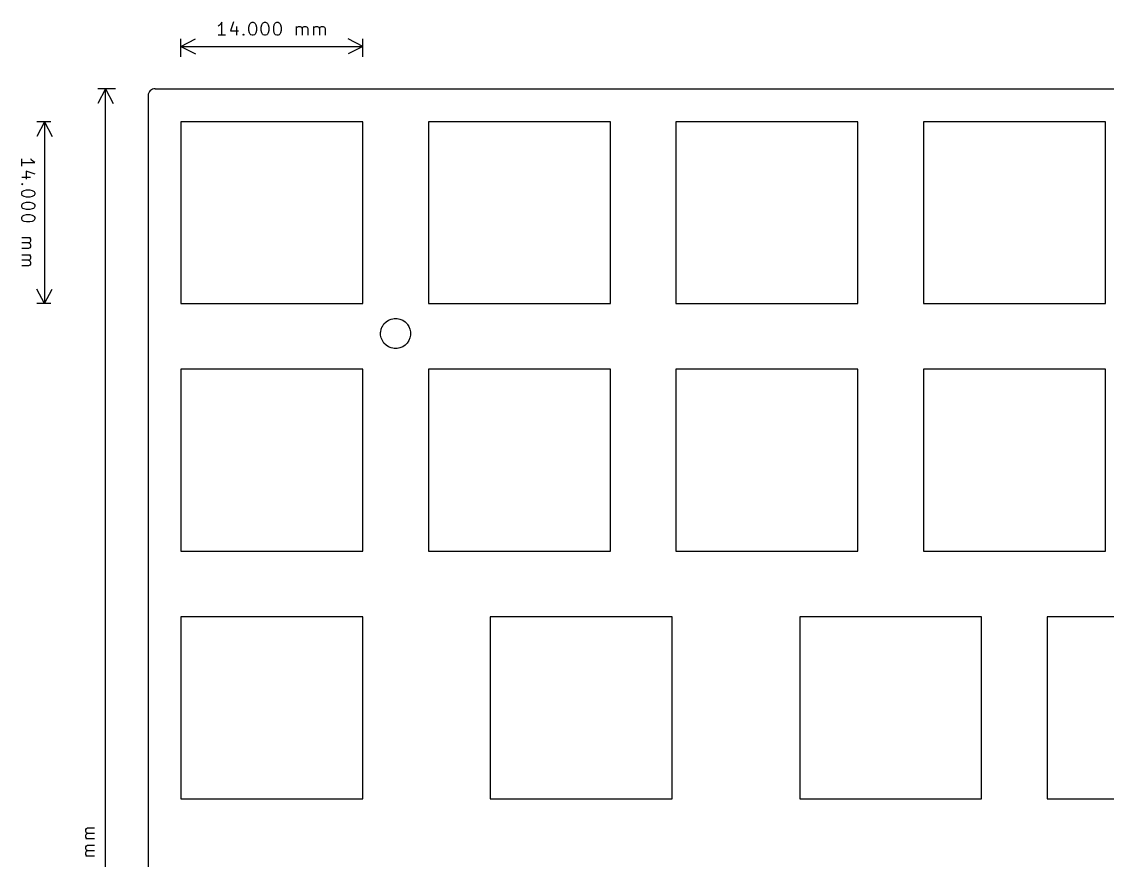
# Model space of a CAD drawing. Extents: x -61 to 106, y -119 to 15.
# Drawn here: x -61 to 22.6, y -49.9 to 14.6 of the extents above; entities that cross this region are included whole.
import ezdxf

# ---------------------------------------------------------------- set-up
doc = ezdxf.new("R2010")
doc.units = 0
doc.layers.add('BLACK', color=7, linetype='CONTINUOUS')

msp = doc.modelspace()

# ---------------------------------------------------------------- linework, layer by layer
at = {"layer": 'BLACK', "linetype": 'CONTINUOUS'}
for p, q in [((-45.7601, 14.3595), (-45.8554, 14.3119)), ((-45.6649, 14.4548), (-45.7601, 14.3595)), ((-45.5696, 14.5976), (-45.6649, 14.4548)), ((-45.5696, 13.5976), (-45.5696, 14.5976)), ((-44.6649, 14.6452), (-44.903, 13.931)), ((-44.4268, 14.2643), (-44.4268, 13.5976)), ((-43.4744, 14.2167), (-43.4268, 14.4071)), ((-43.4744, 13.9786), (-43.4744, 14.2167)), ((-43.4268, 14.4071), (-43.3792, 14.5024)), ((-43.3792, 14.5024), (-43.3315, 14.55)), ((-43.3315, 14.55), (-43.2363, 14.5976)), ((-43.2363, 14.5976), (-43.1411, 14.5976)), ((-43.1411, 14.5976), (-43.0458, 14.55)), ((-43.0458, 14.55), (-42.9982, 14.5024)), ((-42.9982, 14.5024), (-42.9506, 14.4071)), ((-42.9506, 14.4071), (-42.903, 14.2167)), ((-42.903, 14.2167), (-42.903, 13.9786)), ((-42.522, 14.2167), (-42.4744, 14.4071)), ((-42.522, 13.9786), (-42.522, 14.2167)), ((-42.4744, 14.4071), (-42.4268, 14.5024)), ((-42.4268, 14.5024), (-42.3792, 14.55)), ((-42.3792, 14.55), (-42.2839, 14.5976)), ((-42.2839, 14.5976), (-42.1887, 14.5976)), ((-42.1887, 14.5976), (-42.0935, 14.55)), ((-42.0935, 14.55), (-42.0458, 14.5024)), ((-42.0458, 14.5024), (-41.9982, 14.4071)), ((-41.9982, 14.4071), (-41.9506, 14.2167)), ((-41.9506, 14.2167), (-41.9506, 13.9786)), ((-41.5696, 14.2167), (-41.522, 14.4071)), ((-41.5696, 13.9786), (-41.5696, 14.2167)), ((-41.522, 14.4071), (-41.4744, 14.5024)), ((-41.4744, 14.5024), (-41.4268, 14.55)), ((-41.4268, 14.55), (-41.3315, 14.5976)), ((-41.3315, 14.5976), (-41.2363, 14.5976)), ((-41.2363, 14.5976), (-41.1411, 14.55)), ((-41.1411, 14.55), (-41.0935, 14.5024)), ((-41.0935, 14.5024), (-41.0458, 14.4071)), ((-41.0458, 14.4071), (-40.9982, 14.2167)), ((-40.9982, 14.2167), (-40.9982, 13.9786)), ((-39.8077, 13.5976), (-39.8077, 14.2643)), ((-39.8077, 14.169), (-39.7601, 14.2167)), ((-39.7601, 14.2167), (-39.6649, 14.2643)), ((-39.6649, 14.2643), (-39.522, 14.2643)), ((-39.522, 14.2643), (-39.4268, 14.2167)), ((-39.4268, 14.2167), (-39.3792, 14.1214)), ((-39.3792, 14.1214), (-39.3315, 14.2167)), ((-39.3315, 14.2167), (-39.2363, 14.2643)), ((-39.2363, 14.2643), (-39.0935, 14.2643)), ((-39.0935, 14.2643), (-38.9982, 14.2167)), ((-38.9982, 14.2167), (-38.9506, 14.1214)), ((-38.4744, 13.5976), (-38.4744, 14.2643)), ((-38.4744, 14.169), (-38.4268, 14.2167)), ((-38.4268, 14.2167), (-38.3315, 14.2643)), ((-38.3315, 14.2643), (-38.1887, 14.2643)), ((-38.1887, 14.2643), (-38.0935, 14.2167)), ((-38.0935, 14.2167), (-38.0458, 14.1214)), ((-38.0458, 14.1214), (-37.9982, 14.2167)), ((-37.9982, 14.2167), (-37.903, 14.2643)), ((-37.903, 14.2643), (-37.7601, 14.2643)), ((-37.7601, 14.2643), (-37.6649, 14.2167)), ((-37.6649, 14.2167), (-37.6173, 14.1214)), ((-45.2839, 13.5976), (-45.8554, 13.5976)), ((-44.903, 13.931), (-44.2839, 13.931)), ((-43.9506, 13.6452), (-43.903, 13.6929)), ((-43.903, 13.5976), (-43.9506, 13.6452)), ((-43.903, 13.6929), (-43.8554, 13.6452)), ((-43.903, 13.6929), (-43.903, 13.5976)), ((-43.8554, 13.6452), (-43.903, 13.5976)), ((-43.4268, 13.7881), (-43.4744, 13.9786)), ((-43.3792, 13.6929), (-43.4268, 13.7881)), ((-43.3315, 13.6452), (-43.3792, 13.6929)), ((-43.2363, 13.5976), (-43.3315, 13.6452)), ((-43.1411, 13.5976), (-43.2363, 13.5976)), ((-43.0458, 13.6452), (-43.1411, 13.5976)), ((-42.9982, 13.6929), (-43.0458, 13.6452)), ((-42.9506, 13.7881), (-42.9982, 13.6929)), ((-42.903, 13.9786), (-42.9506, 13.7881)), ((-42.4744, 13.7881), (-42.522, 13.9786)), ((-42.4268, 13.6929), (-42.4744, 13.7881)), ((-42.3792, 13.6452), (-42.4268, 13.6929)), ((-42.2839, 13.5976), (-42.3792, 13.6452)), ((-42.1887, 13.5976), (-42.2839, 13.5976)), ((-42.0935, 13.6452), (-42.1887, 13.5976)), ((-42.0458, 13.6929), (-42.0935, 13.6452)), ((-41.9982, 13.7881), (-42.0458, 13.6929)), ((-41.9506, 13.9786), (-41.9982, 13.7881)), ((-41.522, 13.7881), (-41.5696, 13.9786)), ((-41.4744, 13.6929), (-41.522, 13.7881)), ((-41.4268, 13.6452), (-41.4744, 13.6929)), ((-41.3315, 13.5976), (-41.4268, 13.6452)), ((-41.2363, 13.5976), (-41.3315, 13.5976)), ((-41.1411, 13.6452), (-41.2363, 13.5976)), ((-41.0935, 13.6929), (-41.1411, 13.6452)), ((-41.0458, 13.7881), (-41.0935, 13.6929)), ((-40.9982, 13.9786), (-41.0458, 13.7881)), ((-39.3792, 14.1214), (-39.3792, 13.5976)), ((-38.9506, 14.1214), (-38.9506, 13.5976)), ((-38.0458, 14.1214), (-38.0458, 13.5976)), ((-37.6173, 14.1214), (-37.6173, 13.5976)), ((-48.7125, 11.95), (-48.7125, 13.3364)), ((-48.7125, 12.75), (-47.586, 13.3364)), ((-48.7125, 12.75), (-34.7125, 12.75)), ((-48.7125, 12.75), (-47.586, 12.1636)), ((-34.7125, 12.75), (-35.839, 13.3364)), ((-34.7125, 12.75), (-35.839, 12.1636)), ((-34.7125, 11.95), (-34.7125, 13.3364)), ((-53.745, 9.475), (-55.1064, 9.475)), ((-54.52, 9.475), (-55.1064, 8.3485)), ((-54.52, -113.38), (-54.52, 9.475)), ((-54.52, 9.475), (-53.9336, 8.3485)), ((-50.685, 9.475), (105.475, 9.475)), ((-51.24, 8.98), (-51.24, -112.825)), ((-58.7125, 6.95), (-59.7964, 6.95)), ((-59.21, 6.95), (-59.7964, 5.8235)), ((-59.21, 6.95), (-59.21, -7.05)), ((-59.21, 6.95), (-58.6236, 5.8235)), ((-48.7125, 6.95), (-48.7125, -7.05)), ((-34.7125, 6.95), (-48.7125, 6.95)), ((-34.7125, -7.05), (-34.7125, 6.95)), ((-29.6625, 6.95), (-29.6625, -7.05)), ((-15.6625, 6.95), (-29.6625, 6.95)), ((-15.6625, -7.05), (-15.6625, 6.95)), ((-10.6125, 6.95), (-10.6125, -7.05)), ((3.3875, 6.95), (-10.6125, 6.95)), ((3.3875, -7.05), (3.3875, 6.95)), ((8.4375, 6.95), (8.4375, -7.05)), ((22.4375, 6.95), (8.4375, 6.95)), ((22.4375, -7.05), (22.4375, 6.95)), ((-60.9624, 3.52143), (-60.9624, 4.09286)), ((-60.9624, 3.80714), (-59.9624, 3.80714)), ((-60.2005, 3.99762), (-60.2481, 4.09286)), ((-60.1052, 3.90238), (-60.2005, 3.99762)), ((-59.9624, 3.80714), (-60.1052, 3.90238)), ((-60.2957, 2.66429), (-60.9624, 2.66429)), ((-59.9148, 2.90238), (-60.629, 3.14048)), ((-60.629, 3.14048), (-60.629, 2.52143)), ((-60.9624, 2.14048), (-60.9148, 2.18809)), ((-60.9148, 2.09286), (-60.9624, 2.14048)), ((-60.8671, 2.14048), (-60.9624, 2.14048)), ((-60.9148, 2.18809), (-60.8671, 2.14048)), ((-60.8671, 2.14048), (-60.9148, 2.09286)), ((-60.7719, 1.66429), (-60.5814, 1.7119)), ((-60.5814, 1.7119), (-60.3433, 1.7119)), ((-60.3433, 1.7119), (-60.1529, 1.66429)), ((-60.9624, 1.47381), (-60.9148, 1.56905)), ((-60.9624, 1.37857), (-60.9624, 1.47381)), ((-60.9148, 1.28333), (-60.9624, 1.37857)), ((-60.9148, 1.56905), (-60.8671, 1.61667)), ((-60.8671, 1.23571), (-60.9148, 1.28333)), ((-60.8671, 1.61667), (-60.7719, 1.66429)), ((-60.7719, 1.18809), (-60.8671, 1.23571)), ((-60.5814, 1.14048), (-60.7719, 1.18809)), ((-60.3433, 1.14048), (-60.5814, 1.14048)), ((-60.1529, 1.18809), (-60.3433, 1.14048)), ((-60.1529, 1.66429), (-60.0576, 1.61667)), ((-60.0576, 1.23571), (-60.1529, 1.18809)), ((-60.0576, 1.61667), (-60.01, 1.56905)), ((-60.01, 1.28333), (-60.0576, 1.23571)), ((-60.01, 1.56905), (-59.9624, 1.47381)), ((-59.9624, 1.37857), (-60.01, 1.28333)), ((-59.9624, 1.47381), (-59.9624, 1.37857)), ((-60.9624, 0.521428), (-60.9148, 0.616666)), ((-60.9624, 0.42619), (-60.9624, 0.521428)), ((-60.9148, 0.330952), (-60.9624, 0.42619)), ((-60.9148, 0.616666), (-60.8671, 0.664285)), ((-60.8671, 0.283333), (-60.9148, 0.330952)), ((-60.8671, 0.664285), (-60.7719, 0.711904)), ((-60.7719, 0.235714), (-60.8671, 0.283333)), ((-60.7719, 0.711904), (-60.5814, 0.759523)), ((-60.5814, 0.188095), (-60.7719, 0.235714)), ((-60.5814, 0.759523), (-60.3433, 0.759523)), ((-60.3433, 0.188095), (-60.5814, 0.188095)), ((-60.3433, 0.759523), (-60.1529, 0.711904)), ((-60.1529, 0.235714), (-60.3433, 0.188095)), ((-60.1529, 0.711904), (-60.0576, 0.664285)), ((-60.0576, 0.283333), (-60.1529, 0.235714)), ((-60.0576, 0.664285), (-60.01, 0.616666)), ((-60.01, 0.330952), (-60.0576, 0.283333)), ((-60.01, 0.616666), (-59.9624, 0.521428)), ((-59.9624, 0.42619), (-60.01, 0.330952)), ((-59.9624, 0.521428), (-59.9624, 0.42619)), ((-60.9624, -0.430952), (-60.9148, -0.335714)), ((-60.9624, -0.52619), (-60.9624, -0.430952)), ((-60.9148, -0.621428), (-60.9624, -0.52619)), ((-60.9148, -0.335714), (-60.8671, -0.288095)), ((-60.8671, -0.669047), (-60.9148, -0.621428)), ((-60.8671, -0.288095), (-60.7719, -0.240476)), ((-60.7719, -0.716666), (-60.8671, -0.669047)), ((-60.7719, -0.240476), (-60.5814, -0.192857)), ((-60.5814, -0.764285), (-60.7719, -0.716666)), ((-60.5814, -0.192857), (-60.3433, -0.192857)), ((-60.3433, -0.764285), (-60.5814, -0.764285)), ((-60.3433, -0.192857), (-60.1529, -0.240476)), ((-60.1529, -0.716666), (-60.3433, -0.764285)), ((-60.1529, -0.240476), (-60.0576, -0.288095)), ((-60.0576, -0.669047), (-60.1529, -0.716666)), ((-60.0576, -0.288095), (-60.01, -0.335714)), ((-60.01, -0.621428), (-60.0576, -0.669047)), ((-60.01, -0.335714), (-59.9624, -0.430952)), ((-59.9624, -0.52619), (-60.01, -0.621428)), ((-59.9624, -0.430952), (-59.9624, -0.52619)), ((-60.9624, -1.95476), (-60.2957, -1.95476)), ((-60.4386, -2.38333), (-60.9624, -2.38333)), ((-60.3433, -2.33571), (-60.4386, -2.38333)), ((-60.4386, -2.38333), (-60.3433, -2.43095)), ((-60.391, -1.95476), (-60.3433, -2.00238)), ((-60.3433, -2.00238), (-60.2957, -2.09762)), ((-60.2957, -2.24048), (-60.3433, -2.33571)), ((-60.3433, -2.43095), (-60.2957, -2.52619)), ((-60.2957, -2.09762), (-60.2957, -2.24048)), ((-60.4386, -2.8119), (-60.9624, -2.8119)), ((-60.9624, -3.28809), (-60.2957, -3.28809)), ((-60.3433, -2.76428), (-60.4386, -2.8119)), ((-60.391, -3.28809), (-60.3433, -3.33571)), ((-60.2957, -2.66905), (-60.3433, -2.76428)), ((-60.3433, -3.33571), (-60.2957, -3.43095)), ((-60.2957, -2.52619), (-60.2957, -2.66905)), ((-60.4386, -3.71667), (-60.9624, -3.71667)), ((-60.4386, -4.14524), (-60.9624, -4.14524)), ((-60.3433, -3.66905), (-60.4386, -3.71667)), ((-60.4386, -3.71667), (-60.3433, -3.76428)), ((-60.3433, -4.09762), (-60.4386, -4.14524)), ((-60.2957, -3.57381), (-60.3433, -3.66905)), ((-60.3433, -3.76428), (-60.2957, -3.85952)), ((-60.2957, -4.00238), (-60.3433, -4.09762)), ((-60.2957, -3.43095), (-60.2957, -3.57381)), ((-60.2957, -3.85952), (-60.2957, -4.00238)), ((-59.21, -7.05), (-59.7964, -5.9235)), ((-59.21, -7.05), (-58.6236, -5.9235)), ((-58.7125, -7.05), (-59.7964, -7.05)), ((-48.7125, -7.05), (-34.7125, -7.05)), ((-29.6625, -7.05), (-15.6625, -7.05)), ((-10.6125, -7.05), (3.3875, -7.05)), ((8.4375, -7.05), (22.4375, -7.05)), ((-32.9212, -8.45596), (-32.7327, -8.33)), ((-32.7327, -8.33), (-32.5232, -8.24323)), ((-32.5232, -8.24323), (-32.412, -8.22112)), ((-32.412, -8.22112), (-32.3009, -8.199)), ((-32.3009, -8.199), (-32.0741, -8.199)), ((-32.0741, -8.199), (-31.963, -8.22112)), ((-31.963, -8.22112), (-31.8518, -8.24323)), ((-31.8518, -8.24323), (-31.6423, -8.33)), ((-31.6423, -8.33), (-31.4538, -8.45596)), ((-33.334, -9.21427), (-33.2943, -9.01427)), ((-33.2943, -9.01427), (-33.2903, -9.0048)), ((-33.2903, -9.0048), (-33.2123, -8.81628)), ((-33.2123, -8.81628), (-33.2075, -8.8048)), ((-33.2075, -8.8048), (-33.1081, -8.65596)), ((-33.1081, -8.65596), (-33.0815, -8.61628)), ((-33.0815, -8.61628), (-32.9212, -8.45596)), ((-31.4538, -8.45596), (-31.2935, -8.61628)), ((-31.2935, -8.61628), (-31.2669, -8.65596)), ((-31.2669, -8.65596), (-31.1675, -8.8048)), ((-31.1675, -8.8048), (-31.1627, -8.81628)), ((-31.1627, -8.81628), (-31.0847, -9.0048)), ((-31.0847, -9.0048), (-31.0807, -9.01427)), ((-31.0807, -9.01427), (-31.0409, -9.21427)), ((-33.3385, -9.23664), (-33.334, -9.21427)), ((-33.3385, -9.46336), (-33.3385, -9.23664)), ((-33.2943, -9.68573), (-33.3385, -9.46336)), ((-33.2075, -9.8952), (-33.2943, -9.68573)), ((-33.0815, -10.0837), (-33.2075, -9.8952)), ((-31.1675, -9.8952), (-31.2935, -10.0837)), ((-31.0807, -9.68573), (-31.1675, -9.8952)), ((-31.0365, -9.46336), (-31.0807, -9.68573)), ((-31.0409, -9.21427), (-31.0365, -9.23664)), ((-31.0365, -9.23664), (-31.0365, -9.46336)), ((-32.9212, -10.244), (-33.0815, -10.0837)), ((-32.7327, -10.37), (-32.9212, -10.244)), ((-32.5232, -10.4568), (-32.7327, -10.37)), ((-32.412, -10.4789), (-32.5232, -10.4568)), ((-32.3009, -10.501), (-32.412, -10.4789)), ((-32.0741, -10.501), (-32.3009, -10.501)), ((-31.963, -10.4789), (-32.0741, -10.501)), ((-31.8518, -10.4568), (-31.963, -10.4789)), ((-31.6423, -10.37), (-31.8518, -10.4568)), ((-31.4538, -10.244), (-31.6423, -10.37)), ((-31.2935, -10.0837), (-31.4538, -10.244)), ((-48.7125, -12.1), (-48.7125, -26.1)), ((-34.7125, -12.1), (-48.7125, -12.1)), ((-34.7125, -26.1), (-34.7125, -12.1)), ((-29.6625, -12.1), (-29.6625, -26.1)), ((-15.6625, -12.1), (-29.6625, -12.1)), ((-15.6625, -26.1), (-15.6625, -12.1)), ((-10.6125, -12.1), (-10.6125, -26.1)), ((3.3875, -12.1), (-10.6125, -12.1)), ((3.3875, -26.1), (3.3875, -12.1)), ((8.4375, -12.1), (8.4375, -26.1)), ((22.4375, -12.1), (8.4375, -12.1)), ((22.4375, -26.1), (22.4375, -12.1)), ((-48.7125, -26.1), (-34.7125, -26.1)), ((-29.6625, -26.1), (-15.6625, -26.1)), ((-10.6125, -26.1), (3.3875, -26.1)), ((8.4375, -26.1), (22.4375, -26.1)), ((-48.7125, -31.15), (-48.7125, -45.15)), ((-34.7125, -31.15), (-48.7125, -31.15)), ((-34.7125, -45.15), (-34.7125, -31.15)), ((-24.9, -31.15), (-24.9, -45.15)), ((-10.9, -31.15), (-24.9, -31.15)), ((-10.9, -45.15), (-10.9, -31.15)), ((-1.0875, -31.15), (-1.0875, -45.15)), ((12.9125, -31.15), (-1.0875, -31.15)), ((12.9125, -45.15), (12.9125, -31.15)), ((17.9625, -31.15), (17.9625, -45.15)), ((31.9625, -31.15), (17.9625, -31.15)), ((-48.7125, -45.15), (-34.7125, -45.15)), ((-24.9, -45.15), (-10.9, -45.15)), ((-1.0875, -45.15), (12.9125, -45.15)), ((17.9625, -45.15), (31.9625, -45.15)), ((-56.0343, -47.5239), (-55.9867, -47.4287)), ((-56.0343, -47.6668), (-56.0343, -47.5239)), ((-55.9867, -47.4287), (-55.8914, -47.3811)), ((-55.8914, -47.3811), (-55.3676, -47.3811)), ((-55.9867, -47.762), (-56.0343, -47.6668)), ((-56.0343, -47.9525), (-55.9867, -47.8573)), ((-56.0343, -48.0954), (-56.0343, -47.9525)), ((-55.9867, -48.1906), (-56.0343, -48.0954)), ((-55.3676, -48.2382), (-56.0343, -48.2382)), ((-55.8914, -47.8096), (-55.9867, -47.762)), ((-55.9867, -47.8573), (-55.8914, -47.8096)), ((-55.939, -48.2382), (-55.9867, -48.1906)), ((-55.8914, -47.8096), (-55.3676, -47.8096)), ((-56.0343, -48.8573), (-55.9867, -48.762)), ((-56.0343, -49.0001), (-56.0343, -48.8573)), ((-55.9867, -49.0954), (-56.0343, -49.0001)), ((-56.0343, -49.2858), (-55.9867, -49.1906)), ((-56.0343, -49.4287), (-56.0343, -49.2858)), ((-55.9867, -48.762), (-55.8914, -48.7144)), ((-55.8914, -49.143), (-55.9867, -49.0954)), ((-55.9867, -49.1906), (-55.8914, -49.143)), ((-55.8914, -48.7144), (-55.3676, -48.7144)), ((-55.8914, -49.143), (-55.3676, -49.143)), ((-55.9867, -49.5239), (-56.0343, -49.4287)), ((-55.3676, -49.5715), (-56.0343, -49.5715)), ((-55.939, -49.5715), (-55.9867, -49.5239))]:
    msp.add_line(p, q, dxfattribs=at)
at = {"layer": 'BLACK'}
msp.add_arc((-50.715, 8.95), 0.525856, 86.7295, 176.73, dxfattribs=at)

doc.saveas('drawing.dxf')
